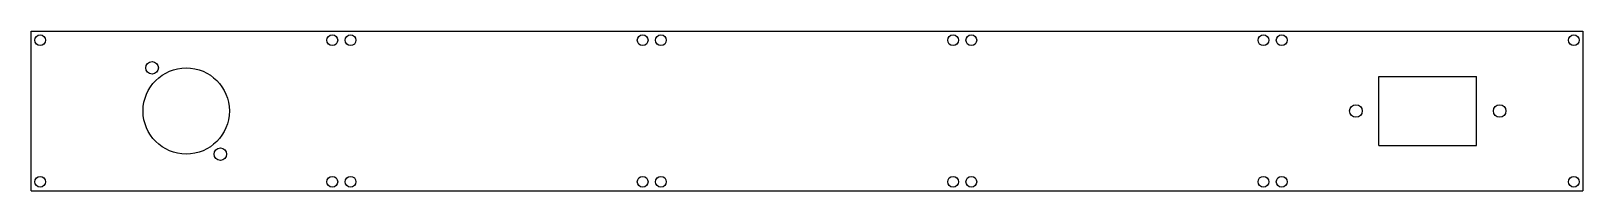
# Model space of a CAD drawing. Extents: x -216 to 216, y -22 to 22.
import ezdxf

# ---------------------------------------------------------------- set-up
doc = ezdxf.new("R2010")
doc.units = 0
doc.header["$MEASUREMENT"] = 0
doc.layers.add('VISIBLE', color=7, linetype='CONTINUOUS')

msp = doc.modelspace()

# ---------------------------------------------------------------- linework, layer by layer
at = {"layer": 'VISIBLE'}
for p, q in [((-215.9, 22.225), (215.9, 22.225)), ((-215.9, -22.225), (-215.9, 22.225)), ((215.9, 22.225), (215.9, -22.225)), ((159.12, -9.6), (159.12, 9.6)), ((159.12, 9.6), (186.32, 9.6)), ((186.32, -9.6), (186.32, 9.6)), ((159.12, -9.6), (186.32, -9.6)), ((-215.9, -22.225), (215.9, -22.225))]:
    msp.add_line(p, q, dxfattribs=at)
for centre, radius in [((-213.36, 19.685), 1.5), ((-132.08, 19.685), 1.5), ((-127, 19.685), 1.5), ((-45.72, 19.685), 1.5), ((-40.64, 19.685), 1.5), ((40.64, 19.685), 1.5), ((45.72, 19.685), 1.5), ((127, 19.685), 1.5), ((132.08, 19.685), 1.5), ((213.36, 19.685), 1.5), ((-182.22, 12), 1.75), ((-172.72, 0), 12), ((152.72, 0), 1.75), ((192.72, 0), 1.75), ((-163.22, -12), 1.75), ((-213.36, -19.685), 1.5), ((-132.08, -19.685), 1.5), ((-127, -19.685), 1.5), ((-45.72, -19.685), 1.5), ((-40.64, -19.685), 1.5), ((40.64, -19.685), 1.5), ((45.72, -19.685), 1.5), ((127, -19.685), 1.5), ((132.08, -19.685), 1.5), ((213.36, -19.685), 1.5)]:
    msp.add_circle(centre, radius, dxfattribs=at)

doc.saveas('drawing.dxf')
